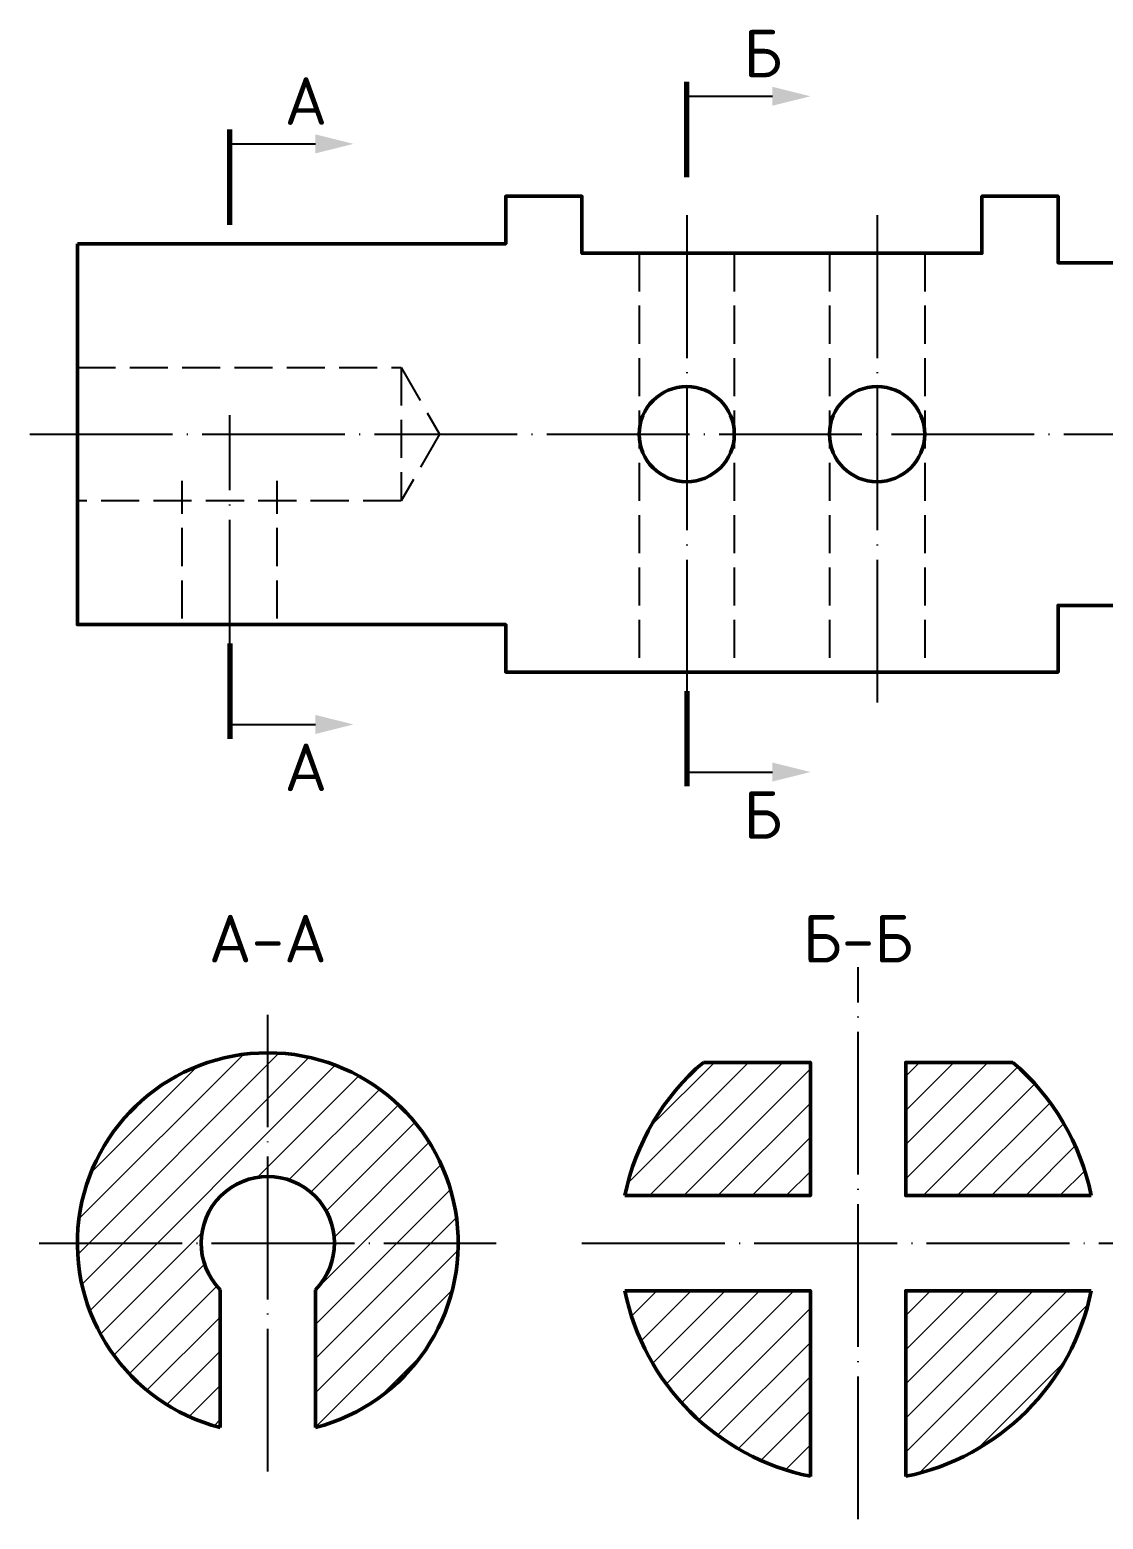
# Model space of a CAD drawing. Header units: millimetres. Extents: x -5 to 176, y -114 to 42.
# Drawn here: x -5 to 107.7, y -114 to 42.5 of the extents above; entities that cross this region are included whole.
import ezdxf
from ezdxf.enums import TextEntityAlignment as Align

# ---------------------------------------------------------------- set-up
doc = ezdxf.new("R2010")
doc.units = ezdxf.units.MM
doc.linetypes.add('CENTER_GOST', pattern=[18, 15, -1.5, 0, -1.5])
doc.linetypes.add('HIDDEN_GOST', pattern=[5.5, 4, -1.5])
for name, color, linetype, lineweight in [('Невидимая', 7, 'HIDDEN_GOST', 25), ('Обозначения', 7, 'Continuous', 25), ('Осевая', 7, 'CENTER_GOST', 25), ('Основная', 7, 'Continuous', 50), ('Тонкая', 7, 'Continuous', 25), ('Штриховка', 8, 'Continuous', 18)]:
    doc.layers.add(name, color=color, linetype=linetype, lineweight=lineweight)
doc.styles.add('GOST', font='isocpeur.ttf')

msp = doc.modelspace()

# ---------------------------------------------------------------- hatches: boundary and pattern name
at = {"layer": 'Штриховка'}
h = msp.add_hatch(dxfattribs=at)
h.set_pattern_fill('ANSI31', scale=0.8)
h.paths.add_polyline_path([(40, -85.25), (40, -85.37), (39.99, -85.49), (39.99, -85.61), (39.99, -85.74), (39.98, -85.86), (39.98, -85.98), (39.97, -86.1), (39.96, -86.23), (39.95, -86.35), (39.95, -86.47), (39.94, -86.59), (39.93, -86.72), (39.92, -86.84), (39.9, -86.96), (39.89, -87.08), (39.88, -87.2), (39.86, -87.33), (39.85, -87.45), (39.83, -87.57), (39.82, -87.69), (39.8, -87.81), (39.78, -87.93), (39.77, -88.06), (39.75, -88.18), (39.73, -88.3), (39.71, -88.42), (39.68, -88.54), (39.66, -88.66), (39.64, -88.78), (39.62, -88.9), (39.59, -89.02), (39.57, -89.14), (39.54, -89.26), (39.51, -89.38), (39.49, -89.5), (39.46, -89.62), (39.43, -89.74), (39.4, -89.86), (39.37, -89.98), (39.34, -90.1), (39.31, -90.22), (39.28, -90.33), (39.24, -90.45), (39.21, -90.57), (39.17, -90.69), (39.14, -90.81), (39.1, -90.92), (39.07, -91.04), (39.03, -91.16), (38.99, -91.27), (38.95, -91.39), (38.91, -91.51), (38.87, -91.62), (38.83, -91.74), (38.79, -91.85), (38.75, -91.97), (38.7, -92.08), (38.66, -92.2), (38.62, -92.31), (38.57, -92.43), (38.52, -92.54), (38.48, -92.65), (38.43, -92.77), (38.38, -92.88), (38.33, -92.99), (38.28, -93.1), (38.23, -93.22), (38.18, -93.33), (38.13, -93.44), (38.08, -93.55), (38.03, -93.66), (37.97, -93.77), (37.92, -93.88), (37.86, -93.99), (37.81, -94.1), (37.75, -94.21), (37.7, -94.32), (37.64, -94.43), (37.58, -94.54), (37.52, -94.64), (37.46, -94.75), (37.4, -94.86), (37.34, -94.96), (37.28, -95.07), (37.22, -95.18), (37.15, -95.28), (37.09, -95.39), (37.03, -95.49), (36.96, -95.6), (36.9, -95.7), (36.83, -95.8), (36.76, -95.91), (36.7, -96.01), (36.63, -96.11), (36.56, -96.21), (36.49, -96.31), (36.42, -96.42), (36.35, -96.52), (36.28, -96.62), (36.21, -96.72), (36.14, -96.82), (36.06, -96.91), (35.99, -97.01), (35.92, -97.11), (35.84, -97.21), (35.77, -97.3), (35.69, -97.4), (35.61, -97.5), (35.54, -97.59), (35.46, -97.69), (35.38, -97.78), (35.3, -97.88), (35.22, -97.97), (35.14, -98.06), (35.06, -98.16), (34.98, -98.25), (34.9, -98.34), (34.82, -98.43), (34.74, -98.52), (34.65, -98.61), (34.57, -98.7), (34.48, -98.79), (34.4, -98.88), (34.31, -98.97), (34.23, -99.06), (34.14, -99.14), (34.06, -99.23), (33.97, -99.31), (33.88, -99.4), (33.79, -99.48), (33.7, -99.57), (33.61, -99.65), (33.52, -99.74), (33.43, -99.82), (33.34, -99.9), (33.25, -99.98), (33.16, -100.06), (33.06, -100.14), (32.97, -100.22), (32.88, -100.3), (32.78, -100.38), (32.69, -100.46), (32.59, -100.54), (32.5, -100.61), (32.4, -100.69), (32.3, -100.77), (32.21, -100.84), (32.11, -100.92), (32.01, -100.99), (31.91, -101.06), (31.82, -101.14), (31.72, -101.21), (31.62, -101.28), (31.52, -101.35), (31.42, -101.42), (31.31, -101.49), (31.21, -101.56), (31.11, -101.63), (31.01, -101.7), (30.91, -101.76), (30.8, -101.83), (30.7, -101.9), (30.6, -101.96), (30.49, -102.03), (30.39, -102.09), (30.28, -102.15), (30.18, -102.22), (30.07, -102.28), (29.96, -102.34), (29.86, -102.4), (29.75, -102.46), (29.64, -102.52), (29.54, -102.58), (29.43, -102.64), (29.32, -102.7), (29.21, -102.75), (29.1, -102.81), (28.99, -102.86), (28.88, -102.92), (28.77, -102.97), (28.66, -103.03), (28.55, -103.08), (28.44, -103.13), (28.33, -103.18), (28.22, -103.23), (28.1, -103.28), (27.99, -103.33), (27.88, -103.38), (27.77, -103.43), (27.65, -103.48), (27.54, -103.52), (27.43, -103.57), (27.31, -103.62), (27.2, -103.66), (27.08, -103.7), (26.97, -103.75), (26.85, -103.79), (26.74, -103.83), (26.62, -103.87), (26.51, -103.91), (26.39, -103.95), (26.27, -103.99), (26.16, -104.03), (26.04, -104.07), (25.92, -104.1), (25.81, -104.14), (25.69, -104.17), (25.57, -104.21), (25.45, -104.24), (25.33, -104.28), (25.22, -104.31), (25.1, -104.34), (25, -104.36), (25, -89.9), (25.01, -89.89), (25.04, -89.86), (25.07, -89.83), (25.1, -89.8), (25.13, -89.76), (25.16, -89.73), (25.19, -89.7), (25.22, -89.67), (25.24, -89.64), (25.27, -89.6), (25.3, -89.57), (25.33, -89.54), (25.36, -89.51), (25.38, -89.47), (25.41, -89.44), (25.44, -89.41), (25.47, -89.37), (25.49, -89.34), (25.52, -89.31), (25.54, -89.27), (25.57, -89.24), (25.6, -89.2), (25.62, -89.17), (25.65, -89.14), (25.67, -89.1), (25.7, -89.07), (25.72, -89.03), (25.75, -89), (25.77, -88.96), (25.8, -88.92), (25.82, -88.89), (25.84, -88.85), (25.87, -88.82), (25.89, -88.78), (25.91, -88.74), (25.94, -88.71), (25.96, -88.67), (25.98, -88.64), (26, -88.6), (26.03, -88.56), (26.05, -88.52), (26.07, -88.49), (26.09, -88.45), (26.11, -88.41), (26.13, -88.38), (26.15, -88.34), (26.17, -88.3), (26.19, -88.26), (26.21, -88.22), (26.23, -88.19), (26.25, -88.15), (26.27, -88.11), (26.29, -88.07), (26.31, -88.03), (26.33, -87.99), (26.35, -87.95), (26.36, -87.92), (26.38, -87.88), (26.4, -87.84), (26.42, -87.8), (26.43, -87.76), (26.45, -87.72), (26.47, -87.68), (26.48, -87.64), (26.5, -87.6), (26.52, -87.56), (26.53, -87.52), (26.55, -87.48), (26.56, -87.44), (26.58, -87.4), (26.59, -87.36), (26.61, -87.32), (26.62, -87.28), (26.63, -87.24), (26.65, -87.2), (26.66, -87.15), (26.67, -87.11), (26.69, -87.07), (26.7, -87.03), (26.71, -86.99), (26.72, -86.95), (26.73, -86.91), (26.75, -86.87), (26.76, -86.83), (26.77, -86.78), (26.78, -86.74), (26.79, -86.7), (26.8, -86.66), (26.81, -86.62), (26.82, -86.58), (26.83, -86.53), (26.84, -86.49), (26.85, -86.45), (26.86, -86.41), (26.87, -86.37), (26.87, -86.32), (26.88, -86.28), (26.89, -86.24), (26.9, -86.2), (26.9, -86.15), (26.91, -86.11), (26.92, -86.07), (26.92, -86.03), (26.93, -85.98), (26.94, -85.94), (26.94, -85.9), (26.95, -85.86), (26.95, -85.81), (26.96, -85.77), (26.96, -85.73), (26.97, -85.69), (26.97, -85.64), (26.97, -85.6), (26.98, -85.56), (26.98, -85.51), (26.98, -85.47), (26.99, -85.43), (26.99, -85.39), (26.99, -85.34), (26.99, -85.3), (27, -85.26), (27, -85.21), (27, -85.17), (27, -85.13), (27, -85.09), (27, -85.04), (27, -85), (27, -84.96), (27, -84.91), (27, -84.87), (27, -84.83), (27, -84.79), (27, -84.74), (26.99, -84.7), (26.99, -84.66), (26.99, -84.61), (26.99, -84.57), (26.98, -84.53), (26.98, -84.49), (26.98, -84.44), (26.97, -84.4), (26.97, -84.36), (26.97, -84.31), (26.96, -84.27), (26.96, -84.23), (26.95, -84.19), (26.95, -84.14), (26.94, -84.1), (26.94, -84.06), (26.93, -84.02), (26.92, -83.97), (26.92, -83.93), (26.91, -83.89), (26.9, -83.85), (26.9, -83.8), (26.89, -83.76), (26.88, -83.72), (26.87, -83.68), (26.87, -83.63), (26.86, -83.59), (26.85, -83.55), (26.84, -83.51), (26.83, -83.47), (26.82, -83.42), (26.81, -83.38), (26.8, -83.34), (26.79, -83.3), (26.78, -83.26), (26.77, -83.22), (26.76, -83.17), (26.75, -83.13), (26.73, -83.09), (26.72, -83.05), (26.71, -83.01), (26.7, -82.97), (26.69, -82.93), (26.67, -82.89), (26.66, -82.85), (26.65, -82.8), (26.63, -82.76), (26.62, -82.72), (26.61, -82.68), (26.59, -82.64), (26.58, -82.6), (26.56, -82.56), (26.55, -82.52), (26.53, -82.48), (26.52, -82.44), (26.5, -82.4), (26.48, -82.36), (26.47, -82.32), (26.45, -82.28), (26.43, -82.24), (26.42, -82.2), (26.4, -82.16), (26.38, -82.12), (26.36, -82.08), (26.35, -82.05), (26.33, -82.01), (26.31, -81.97), (26.29, -81.93), (26.27, -81.89), (26.25, -81.85), (26.23, -81.81), (26.21, -81.78), (26.19, -81.74), (26.17, -81.7), (26.15, -81.66), (26.13, -81.62), (26.11, -81.59), (26.09, -81.55), (26.07, -81.51), (26.05, -81.48), (26.03, -81.44), (26, -81.4), (25.98, -81.36), (25.96, -81.33), (25.94, -81.29), (25.91, -81.26), (25.89, -81.22), (25.87, -81.18), (25.84, -81.15), (25.82, -81.11), (25.8, -81.08), (25.77, -81.04), (25.75, -81), (25.72, -80.97), (25.7, -80.93), (25.67, -80.9), (25.65, -80.86), (25.62, -80.83), (25.6, -80.8), (25.57, -80.76), (25.54, -80.73), (25.52, -80.69), (25.49, -80.66), (25.47, -80.63), (25.44, -80.59), (25.41, -80.56), (25.38, -80.53), (25.36, -80.49), (25.33, -80.46), (25.3, -80.43), (25.27, -80.4), (25.24, -80.36), (25.22, -80.33), (25.19, -80.3), (25.16, -80.27), (25.13, -80.24), (25.1, -80.2), (25.07, -80.17), (25.04, -80.14), (25.01, -80.11), (24.98, -80.08), (24.95, -80.05), (24.92, -80.02), (24.89, -79.99), (24.86, -79.96), (24.83, -79.93), (24.8, -79.9), (24.76, -79.87), (24.73, -79.84), (24.7, -79.81), (24.67, -79.78), (24.64, -79.76), (24.6, -79.73), (24.57, -79.7), (24.54, -79.67), (24.51, -79.64), (24.47, -79.62), (24.44, -79.59), (24.41, -79.56), (24.37, -79.53), (24.34, -79.51), (24.31, -79.48), (24.27, -79.46), (24.24, -79.43), (24.2, -79.4), (24.17, -79.38), (24.14, -79.35), (24.1, -79.33), (24.07, -79.3), (24.03, -79.28), (24, -79.25), (23.96, -79.23), (23.92, -79.2), (23.89, -79.18), (23.85, -79.16), (23.82, -79.13), (23.78, -79.11), (23.74, -79.09), (23.71, -79.06), (23.67, -79.04), (23.64, -79.02), (23.6, -79), (23.56, -78.97), (23.52, -78.95), (23.49, -78.93), (23.45, -78.91), (23.41, -78.89), (23.38, -78.87), (23.34, -78.85), (23.3, -78.83), (23.26, -78.81), (23.22, -78.79), (23.19, -78.77), (23.15, -78.75), (23.11, -78.73), (23.07, -78.71), (23.03, -78.69), (22.99, -78.67), (22.95, -78.65), (22.92, -78.64), (22.88, -78.62), (22.84, -78.6), (22.8, -78.58), (22.76, -78.57), (22.72, -78.55), (22.68, -78.53), (22.64, -78.52), (22.6, -78.5), (22.56, -78.48), (22.52, -78.47), (22.48, -78.45), (22.44, -78.44), (22.4, -78.42), (22.36, -78.41), (22.32, -78.39), (22.28, -78.38), (22.24, -78.37), (22.2, -78.35), (22.15, -78.34), (22.11, -78.33), (22.07, -78.31), (22.03, -78.3), (21.99, -78.29), (21.95, -78.28), (21.91, -78.27), (21.87, -78.25), (21.83, -78.24), (21.78, -78.23), (21.74, -78.22), (21.7, -78.21), (21.66, -78.2), (21.62, -78.19), (21.58, -78.18), (21.53, -78.17), (21.49, -78.16), (21.45, -78.15), (21.41, -78.14), (21.37, -78.13), (21.32, -78.13), (21.28, -78.12), (21.24, -78.11), (21.2, -78.1), (21.15, -78.1), (21.11, -78.09), (21.07, -78.08), (21.03, -78.08), (20.98, -78.07), (20.94, -78.06), (20.9, -78.06), (20.86, -78.05), (20.81, -78.05), (20.77, -78.04), (20.73, -78.04), (20.69, -78.03), (20.64, -78.03), (20.6, -78.03), (20.56, -78.02), (20.51, -78.02), (20.47, -78.02), (20.43, -78.01), (20.39, -78.01), (20.34, -78.01), (20.3, -78.01), (20.26, -78), (20.21, -78), (20.17, -78), (20.13, -78), (20.09, -78), (20.04, -78), (20, -78), (19.96, -78), (19.91, -78), (19.87, -78), (19.83, -78), (19.79, -78), (19.74, -78), (19.7, -78.01), (19.66, -78.01), (19.61, -78.01), (19.57, -78.01), (19.53, -78.02), (19.49, -78.02), (19.44, -78.02), (19.4, -78.03), (19.36, -78.03), (19.31, -78.03), (19.27, -78.04), (19.23, -78.04), (19.19, -78.05), (19.14, -78.05), (19.1, -78.06), (19.06, -78.06), (19.02, -78.07), (18.97, -78.08), (18.93, -78.08), (18.89, -78.09), (18.85, -78.1), (18.8, -78.1), (18.76, -78.11), (18.72, -78.12), (18.68, -78.13), (18.63, -78.13), (18.59, -78.14), (18.55, -78.15), (18.51, -78.16), (18.47, -78.17), (18.42, -78.18), (18.38, -78.19), (18.34, -78.2), (18.3, -78.21), (18.26, -78.22), (18.22, -78.23), (18.17, -78.24), (18.13, -78.25), (18.09, -78.27), (18.05, -78.28), (18.01, -78.29), (17.97, -78.3), (17.93, -78.31), (17.89, -78.33), (17.85, -78.34), (17.8, -78.35), (17.76, -78.37), (17.72, -78.38), (17.68, -78.39), (17.64, -78.41), (17.6, -78.42), (17.56, -78.44), (17.52, -78.45), (17.48, -78.47), (17.44, -78.48), (17.4, -78.5), (17.36, -78.52), (17.32, -78.53), (17.28, -78.55), (17.24, -78.57), (17.2, -78.58), (17.16, -78.6), (17.12, -78.62), (17.08, -78.64), (17.05, -78.65), (17.01, -78.67), (16.97, -78.69), (16.93, -78.71), (16.89, -78.73), (16.85, -78.75), (16.81, -78.77), (16.78, -78.79), (16.74, -78.81), (16.7, -78.83), (16.66, -78.85), (16.62, -78.87), (16.59, -78.89), (16.55, -78.91), (16.51, -78.93), (16.48, -78.95), (16.44, -78.97), (16.4, -79), (16.36, -79.02), (16.33, -79.04), (16.29, -79.06), (16.26, -79.09), (16.22, -79.11), (16.18, -79.13), (16.15, -79.16), (16.11, -79.18), (16.08, -79.2), (16.04, -79.23), (16, -79.25), (15.97, -79.28), (15.93, -79.3), (15.9, -79.33), (15.86, -79.35), (15.83, -79.38), (15.8, -79.4), (15.76, -79.43), (15.73, -79.46), (15.69, -79.48), (15.66, -79.51), (15.63, -79.53), (15.59, -79.56), (15.56, -79.59), (15.53, -79.62), (15.49, -79.64), (15.46, -79.67), (15.43, -79.7), (15.4, -79.73), (15.36, -79.76), (15.33, -79.78), (15.3, -79.81), (15.27, -79.84), (15.24, -79.87), (15.2, -79.9), (15.17, -79.93), (15.14, -79.96), (15.11, -79.99), (15.08, -80.02), (15.05, -80.05), (15.02, -80.08), (14.99, -80.11), (14.96, -80.14), (14.93, -80.17), (14.9, -80.2), (14.87, -80.24), (14.84, -80.27), (14.81, -80.3), (14.78, -80.33), (14.76, -80.36), (14.73, -80.4), (14.7, -80.43), (14.67, -80.46), (14.64, -80.49), (14.62, -80.53), (14.59, -80.56), (14.56, -80.59), (14.53, -80.63), (14.51, -80.66), (14.48, -80.69), (14.46, -80.73), (14.43, -80.76), (14.4, -80.8), (14.38, -80.83), (14.35, -80.86), (14.33, -80.9), (14.3, -80.93), (14.28, -80.97), (14.25, -81), (14.23, -81.04), (14.2, -81.08), (14.18, -81.11), (14.16, -81.15), (14.13, -81.18), (14.11, -81.22), (14.09, -81.26), (14.06, -81.29), (14.04, -81.33), (14.02, -81.36), (14, -81.4), (13.97, -81.44), (13.95, -81.48), (13.93, -81.51), (13.91, -81.55), (13.89, -81.59), (13.87, -81.62), (13.85, -81.66), (13.83, -81.7), (13.81, -81.74), (13.79, -81.78), (13.77, -81.81), (13.75, -81.85), (13.73, -81.89), (13.71, -81.93), (13.69, -81.97), (13.67, -82.01), (13.65, -82.05), (13.64, -82.08), (13.62, -82.12), (13.6, -82.16), (13.58, -82.2), (13.57, -82.24), (13.55, -82.28), (13.53, -82.32), (13.52, -82.36), (13.5, -82.4), (13.48, -82.44), (13.47, -82.48), (13.45, -82.52), (13.44, -82.56), (13.42, -82.6), (13.41, -82.64), (13.39, -82.68), (13.38, -82.72), (13.37, -82.76), (13.35, -82.8), (13.34, -82.85), (13.33, -82.89), (13.31, -82.93), (13.3, -82.97), (13.29, -83.01), (13.28, -83.05), (13.27, -83.09), (13.25, -83.13), (13.24, -83.17), (13.23, -83.22), (13.22, -83.26), (13.21, -83.3), (13.2, -83.34), (13.19, -83.38), (13.18, -83.42), (13.17, -83.47), (13.16, -83.51), (13.15, -83.55), (13.14, -83.59), (13.13, -83.63), (13.13, -83.68), (13.12, -83.72), (13.11, -83.76), (13.1, -83.8), (13.1, -83.85), (13.09, -83.89), (13.08, -83.93), (13.08, -83.97), (13.07, -84.02), (13.06, -84.06), (13.06, -84.1), (13.05, -84.14), (13.05, -84.19), (13.04, -84.23), (13.04, -84.27), (13.03, -84.31), (13.03, -84.36), (13.03, -84.4), (13.02, -84.44), (13.02, -84.49), (13.02, -84.53), (13.01, -84.57), (13.01, -84.61), (13.01, -84.66), (13.01, -84.7), (13, -84.74), (13, -84.79), (13, -84.83), (13, -84.87), (13, -84.91), (13, -84.96), (13, -85), (13, -85.04), (13, -85.09), (13, -85.13), (13, -85.17), (13, -85.21), (13, -85.26), (13.01, -85.3), (13.01, -85.34), (13.01, -85.39), (13.01, -85.43), (13.02, -85.47), (13.02, -85.51), (13.02, -85.56), (13.03, -85.6), (13.03, -85.64), (13.03, -85.69), (13.04, -85.73), (13.04, -85.77), (13.05, -85.81), (13.05, -85.86), (13.06, -85.9), (13.06, -85.94), (13.07, -85.98), (13.08, -86.03), (13.08, -86.07), (13.09, -86.11), (13.1, -86.15), (13.1, -86.2), (13.11, -86.24), (13.12, -86.28), (13.13, -86.32), (13.13, -86.37), (13.14, -86.41), (13.15, -86.45), (13.16, -86.49), (13.17, -86.53), (13.18, -86.58), (13.19, -86.62), (13.2, -86.66), (13.21, -86.7), (13.22, -86.74), (13.23, -86.78), (13.24, -86.83), (13.25, -86.87), (13.27, -86.91), (13.28, -86.95), (13.29, -86.99), (13.3, -87.03), (13.31, -87.07), (13.33, -87.11), (13.34, -87.15), (13.35, -87.2), (13.37, -87.24), (13.38, -87.28), (13.39, -87.32), (13.41, -87.36), (13.42, -87.4), (13.44, -87.44), (13.45, -87.48), (13.47, -87.52), (13.48, -87.56), (13.5, -87.6), (13.52, -87.64), (13.53, -87.68), (13.55, -87.72), (13.57, -87.76), (13.58, -87.8), (13.6, -87.84), (13.62, -87.88), (13.64, -87.92), (13.65, -87.95), (13.67, -87.99), (13.69, -88.03), (13.71, -88.07), (13.73, -88.11), (13.75, -88.15), (13.77, -88.19), (13.79, -88.22), (13.81, -88.26), (13.83, -88.3), (13.85, -88.34), (13.87, -88.38), (13.89, -88.41), (13.91, -88.45), (13.93, -88.49), (13.95, -88.52), (13.97, -88.56), (14, -88.6), (14.02, -88.64), (14.04, -88.67), (14.06, -88.71), (14.09, -88.74), (14.11, -88.78), (14.13, -88.82), (14.16, -88.85), (14.18, -88.89), (14.2, -88.92), (14.23, -88.96), (14.25, -89), (14.28, -89.03), (14.3, -89.07), (14.33, -89.1), (14.35, -89.14), (14.38, -89.17), (14.4, -89.2), (14.43, -89.24), (14.46, -89.27), (14.48, -89.31), (14.51, -89.34), (14.53, -89.37), (14.56, -89.41), (14.59, -89.44), (14.62, -89.47), (14.64, -89.51), (14.67, -89.54), (14.7, -89.57), (14.73, -89.6), (14.76, -89.64), (14.78, -89.67), (14.81, -89.7), (14.84, -89.73), (14.87, -89.76), (14.9, -89.8), (14.93, -89.83), (14.96, -89.86), (14.99, -89.89), (15, -89.9), (15, -104.36), (14.9, -104.34), (14.78, -104.31), (14.67, -104.28), (14.55, -104.24), (14.43, -104.21), (14.31, -104.17), (14.19, -104.14), (14.08, -104.1), (13.96, -104.07), (13.84, -104.03), (13.73, -103.99), (13.61, -103.95), (13.49, -103.91), (13.38, -103.87), (13.26, -103.83), (13.15, -103.79), (13.03, -103.75), (12.92, -103.7), (12.8, -103.66), (12.69, -103.62), (12.57, -103.57), (12.46, -103.52), (12.35, -103.48), (12.23, -103.43), (12.12, -103.38), (12.01, -103.33), (11.9, -103.28), (11.78, -103.23), (11.67, -103.18), (11.56, -103.13), (11.45, -103.08), (11.34, -103.03), (11.23, -102.97), (11.12, -102.92), (11.01, -102.86), (10.9, -102.81), (10.79, -102.75), (10.68, -102.7), (10.57, -102.64), (10.46, -102.58), (10.36, -102.52), (10.25, -102.46), (10.14, -102.4), (10.04, -102.34), (9.93, -102.28), (9.82, -102.22), (9.72, -102.15), (9.61, -102.09), (9.51, -102.03), (9.4, -101.96), (9.3, -101.9), (9.2, -101.83), (9.09, -101.76), (8.99, -101.7), (8.89, -101.63), (8.79, -101.56), (8.69, -101.49), (8.58, -101.42), (8.48, -101.35), (8.38, -101.28), (8.28, -101.21), (8.18, -101.14), (8.09, -101.06), (7.99, -100.99), (7.89, -100.92), (7.79, -100.84), (7.7, -100.77), (7.6, -100.69), (7.5, -100.61), (7.41, -100.54), (7.31, -100.46), (7.22, -100.38), (7.12, -100.3), (7.03, -100.22), (6.94, -100.14), (6.84, -100.06), (6.75, -99.98), (6.66, -99.9), (6.57, -99.82), (6.48, -99.74), (6.39, -99.65), (6.3, -99.57), (6.21, -99.48), (6.12, -99.4), (6.03, -99.31), (5.94, -99.23), (5.86, -99.14), (5.77, -99.06), (5.69, -98.97), (5.6, -98.88), (5.52, -98.79), (5.43, -98.7), (5.35, -98.61), (5.26, -98.52), (5.18, -98.43), (5.1, -98.34), (5.02, -98.25), (4.94, -98.16), (4.86, -98.06), (4.78, -97.97), (4.7, -97.88), (4.62, -97.78), (4.54, -97.69), (4.46, -97.59), (4.39, -97.5), (4.31, -97.4), (4.23, -97.3), (4.16, -97.21), (4.08, -97.11), (4.01, -97.01), (3.94, -96.91), (3.86, -96.82), (3.79, -96.72), (3.72, -96.62), (3.65, -96.52), (3.58, -96.42), (3.51, -96.31), (3.44, -96.21), (3.37, -96.11), (3.3, -96.01), (3.24, -95.91), (3.17, -95.8), (3.1, -95.7), (3.04, -95.6), (2.97, -95.49), (2.91, -95.39), (2.85, -95.28), (2.78, -95.18), (2.72, -95.07), (2.66, -94.96), (2.6, -94.86), (2.54, -94.75), (2.48, -94.64), (2.42, -94.54), (2.36, -94.43), (2.3, -94.32), (2.25, -94.21), (2.19, -94.1), (2.14, -93.99), (2.08, -93.88), (2.03, -93.77), (1.97, -93.66), (1.92, -93.55), (1.87, -93.44), (1.82, -93.33), (1.77, -93.22), (1.72, -93.1), (1.67, -92.99), (1.62, -92.88), (1.57, -92.77), (1.52, -92.65), (1.48, -92.54), (1.43, -92.43), (1.38, -92.31), (1.34, -92.2), (1.3, -92.08), (1.25, -91.97), (1.21, -91.85), (1.17, -91.74), (1.13, -91.62), (1.09, -91.51), (1.05, -91.39), (1.01, -91.27), (0.97, -91.16), (0.93, -91.04), (0.9, -90.92), (0.86, -90.81), (0.83, -90.69), (0.79, -90.57), (0.76, -90.45), (0.72, -90.33), (0.69, -90.22), (0.66, -90.1), (0.63, -89.98), (0.6, -89.86), (0.57, -89.74), (0.54, -89.62), (0.51, -89.5), (0.49, -89.38), (0.46, -89.26), (0.43, -89.14), (0.41, -89.02), (0.38, -88.9), (0.36, -88.78), (0.34, -88.66), (0.32, -88.54), (0.29, -88.42), (0.27, -88.3), (0.25, -88.18), (0.23, -88.06), (0.22, -87.93), (0.2, -87.81), (0.18, -87.69), (0.17, -87.57), (0.15, -87.45), (0.14, -87.33), (0.12, -87.2), (0.11, -87.08), (0.1, -86.96), (0.08, -86.84), (0.07, -86.72), (0.06, -86.59), (0.05, -86.47), (0.05, -86.35), (0.04, -86.23), (0.03, -86.1), (0.02, -85.98), (0.02, -85.86), (0.01, -85.74), (0.01, -85.61), (0.01, -85.49), (0, -85.37), (0, -85.25), (0, -85.12), (0, -85), (0, -84.88), (0, -84.75), (0, -84.63), (0.01, -84.51), (0.01, -84.39), (0.01, -84.26), (0.02, -84.14), (0.02, -84.02), (0.03, -83.9), (0.04, -83.77), (0.05, -83.65), (0.05, -83.53), (0.06, -83.41), (0.07, -83.28), (0.08, -83.16), (0.1, -83.04), (0.11, -82.92), (0.12, -82.8), (0.14, -82.67), (0.15, -82.55), (0.17, -82.43), (0.18, -82.31), (0.2, -82.19), (0.22, -82.07), (0.23, -81.94), (0.25, -81.82), (0.27, -81.7), (0.29, -81.58), (0.32, -81.46), (0.34, -81.34), (0.36, -81.22), (0.38, -81.1), (0.41, -80.98), (0.43, -80.86), (0.46, -80.74), (0.49, -80.62), (0.51, -80.5), (0.54, -80.38), (0.57, -80.26), (0.6, -80.14), (0.63, -80.02), (0.66, -79.9), (0.69, -79.78), (0.72, -79.67), (0.76, -79.55), (0.79, -79.43), (0.83, -79.31), (0.86, -79.19), (0.9, -79.08), (0.93, -78.96), (0.97, -78.84), (1.01, -78.73), (1.05, -78.61), (1.09, -78.49), (1.13, -78.38), (1.17, -78.26), (1.21, -78.15), (1.25, -78.03), (1.3, -77.92), (1.34, -77.8), (1.38, -77.69), (1.43, -77.57), (1.48, -77.46), (1.52, -77.35), (1.57, -77.23), (1.62, -77.12), (1.67, -77.01), (1.72, -76.9), (1.77, -76.78), (1.82, -76.67), (1.87, -76.56), (1.92, -76.45), (1.97, -76.34), (2.03, -76.23), (2.08, -76.12), (2.14, -76.01), (2.19, -75.9), (2.25, -75.79), (2.3, -75.68), (2.36, -75.57), (2.42, -75.46), (2.48, -75.36), (2.54, -75.25), (2.6, -75.14), (2.66, -75.04), (2.72, -74.93), (2.78, -74.82), (2.85, -74.72), (2.91, -74.61), (2.97, -74.51), (3.04, -74.4), (3.1, -74.3), (3.17, -74.2), (3.24, -74.09), (3.3, -73.99), (3.37, -73.89), (3.44, -73.79), (3.51, -73.69), (3.58, -73.58), (3.65, -73.48), (3.72, -73.38), (3.79, -73.28), (3.86, -73.18), (3.94, -73.09), (4.01, -72.99), (4.08, -72.89), (4.16, -72.79), (4.23, -72.7), (4.31, -72.6), (4.39, -72.5), (4.46, -72.41), (4.54, -72.31), (4.62, -72.22), (4.7, -72.12), (4.78, -72.03), (4.86, -71.94), (4.94, -71.84), (5.02, -71.75), (5.1, -71.66), (5.18, -71.57), (5.26, -71.48), (5.35, -71.39), (5.43, -71.3), (5.52, -71.21), (5.6, -71.12), (5.69, -71.03), (5.77, -70.94), (5.86, -70.86), (5.94, -70.77), (6.03, -70.69), (6.12, -70.6), (6.21, -70.52), (6.3, -70.43), (6.39, -70.35), (6.48, -70.26), (6.57, -70.18), (6.66, -70.1), (6.75, -70.02), (6.84, -69.94), (6.94, -69.86), (7.03, -69.78), (7.12, -69.7), (7.22, -69.62), (7.31, -69.54), (7.41, -69.46), (7.5, -69.39), (7.6, -69.31), (7.7, -69.23), (7.79, -69.16), (7.89, -69.08), (7.99, -69.01), (8.09, -68.94), (8.18, -68.86), (8.28, -68.79), (8.38, -68.72), (8.48, -68.65), (8.58, -68.58), (8.69, -68.51), (8.79, -68.44), (8.89, -68.37), (8.99, -68.3), (9.09, -68.24), (9.2, -68.17), (9.3, -68.1), (9.4, -68.04), (9.51, -67.97), (9.61, -67.91), (9.72, -67.85), (9.82, -67.78), (9.93, -67.72), (10.04, -67.66), (10.14, -67.6), (10.25, -67.54), (10.36, -67.48), (10.46, -67.42), (10.57, -67.36), (10.68, -67.3), (10.79, -67.25), (10.9, -67.19), (11.01, -67.14), (11.12, -67.08), (11.23, -67.03), (11.34, -66.97), (11.45, -66.92), (11.56, -66.87), (11.67, -66.82), (11.78, -66.77), (11.9, -66.72), (12.01, -66.67), (12.12, -66.62), (12.23, -66.57), (12.35, -66.52), (12.46, -66.48), (12.57, -66.43), (12.69, -66.38), (12.8, -66.34), (12.92, -66.3), (13.03, -66.25), (13.15, -66.21), (13.26, -66.17), (13.38, -66.13), (13.49, -66.09), (13.61, -66.05), (13.73, -66.01), (13.84, -65.97), (13.96, -65.93), (14.08, -65.9), (14.19, -65.86), (14.31, -65.83), (14.43, -65.79), (14.55, -65.76), (14.67, -65.72), (14.78, -65.69), (14.9, -65.66), (15.02, -65.63), (15.14, -65.6), (15.26, -65.57), (15.38, -65.54), (15.5, -65.51), (15.62, -65.49), (15.74, -65.46), (15.86, -65.43), (15.98, -65.41), (16.1, -65.38), (16.22, -65.36), (16.34, -65.34), (16.46, -65.32), (16.58, -65.29), (16.7, -65.27), (16.82, -65.25), (16.94, -65.23), (17.07, -65.22), (17.19, -65.2), (17.31, -65.18), (17.43, -65.17), (17.55, -65.15), (17.67, -65.14), (17.8, -65.12), (17.92, -65.11), (18.04, -65.1), (18.16, -65.08), (18.28, -65.07), (18.41, -65.06), (18.53, -65.05), (18.65, -65.05), (18.77, -65.04), (18.9, -65.03), (19.02, -65.02), (19.14, -65.02), (19.26, -65.01), (19.39, -65.01), (19.51, -65.01), (19.63, -65), (19.75, -65), (19.88, -65), (20, -65), (20.12, -65), (20.25, -65), (20.37, -65), (20.49, -65.01), (20.61, -65.01), (20.74, -65.01), (20.86, -65.02), (20.98, -65.02), (21.1, -65.03), (21.23, -65.04), (21.35, -65.05), (21.47, -65.05), (21.59, -65.06), (21.72, -65.07), (21.84, -65.08), (21.96, -65.1), (22.08, -65.11), (22.2, -65.12), (22.33, -65.14), (22.45, -65.15), (22.57, -65.17), (22.69, -65.18), (22.81, -65.2), (22.93, -65.22), (23.06, -65.23), (23.18, -65.25), (23.3, -65.27), (23.42, -65.29), (23.54, -65.32), (23.66, -65.34), (23.78, -65.36), (23.9, -65.38), (24.02, -65.41), (24.14, -65.43), (24.26, -65.46), (24.38, -65.49), (24.5, -65.51), (24.62, -65.54), (24.74, -65.57), (24.86, -65.6), (24.98, -65.63), (25.1, -65.66), (25.22, -65.69), (25.33, -65.72), (25.45, -65.76), (25.57, -65.79), (25.69, -65.83), (25.81, -65.86), (25.92, -65.9), (26.04, -65.93), (26.16, -65.97), (26.27, -66.01), (26.39, -66.05), (26.51, -66.09), (26.62, -66.13), (26.74, -66.17), (26.85, -66.21), (26.97, -66.25), (27.08, -66.3), (27.2, -66.34), (27.31, -66.38), (27.43, -66.43), (27.54, -66.48), (27.65, -66.52), (27.77, -66.57), (27.88, -66.62), (27.99, -66.67), (28.1, -66.72), (28.22, -66.77), (28.33, -66.82), (28.44, -66.87), (28.55, -66.92), (28.66, -66.97), (28.77, -67.03), (28.88, -67.08), (28.99, -67.14), (29.1, -67.19), (29.21, -67.25), (29.32, -67.3), (29.43, -67.36), (29.54, -67.42), (29.64, -67.48), (29.75, -67.54), (29.86, -67.6), (29.96, -67.66), (30.07, -67.72), (30.18, -67.78), (30.28, -67.85), (30.39, -67.91), (30.49, -67.97), (30.6, -68.04), (30.7, -68.1), (30.8, -68.17), (30.91, -68.24), (31.01, -68.3), (31.11, -68.37), (31.21, -68.44), (31.31, -68.51), (31.42, -68.58), (31.52, -68.65), (31.62, -68.72), (31.72, -68.79), (31.82, -68.86), (31.91, -68.94), (32.01, -69.01), (32.11, -69.08), (32.21, -69.16), (32.3, -69.23), (32.4, -69.31), (32.5, -69.39), (32.59, -69.46), (32.69, -69.54), (32.78, -69.62), (32.88, -69.7), (32.97, -69.78), (33.06, -69.86), (33.16, -69.94), (33.25, -70.02), (33.34, -70.1), (33.43, -70.18), (33.52, -70.26), (33.61, -70.35), (33.7, -70.43), (33.79, -70.52), (33.88, -70.6), (33.97, -70.69), (34.06, -70.77), (34.14, -70.86), (34.23, -70.94), (34.31, -71.03), (34.4, -71.12), (34.48, -71.21), (34.57, -71.3), (34.65, -71.39), (34.74, -71.48), (34.82, -71.57), (34.9, -71.66), (34.98, -71.75), (35.06, -71.84), (35.14, -71.94), (35.22, -72.03), (35.3, -72.12), (35.38, -72.22), (35.46, -72.31), (35.54, -72.41), (35.61, -72.5), (35.69, -72.6), (35.77, -72.7), (35.84, -72.79), (35.92, -72.89), (35.99, -72.99), (36.06, -73.09), (36.14, -73.18), (36.21, -73.28), (36.28, -73.38), (36.35, -73.48), (36.42, -73.58), (36.49, -73.69), (36.56, -73.79), (36.63, -73.89), (36.7, -73.99), (36.76, -74.09), (36.83, -74.2), (36.9, -74.3), (36.96, -74.4), (37.03, -74.51), (37.09, -74.61), (37.15, -74.72), (37.22, -74.82), (37.28, -74.93), (37.34, -75.04), (37.4, -75.14), (37.46, -75.25), (37.52, -75.36), (37.58, -75.46), (37.64, -75.57), (37.7, -75.68), (37.75, -75.79), (37.81, -75.9), (37.86, -76.01), (37.92, -76.12), (37.97, -76.23), (38.03, -76.34), (38.08, -76.45), (38.13, -76.56), (38.18, -76.67), (38.23, -76.78), (38.28, -76.9), (38.33, -77.01), (38.38, -77.12), (38.43, -77.23), (38.48, -77.35), (38.52, -77.46), (38.57, -77.57), (38.62, -77.69), (38.66, -77.8), (38.7, -77.92), (38.75, -78.03), (38.79, -78.15), (38.83, -78.26), (38.87, -78.38), (38.91, -78.49), (38.95, -78.61), (38.99, -78.73), (39.03, -78.84), (39.07, -78.96), (39.1, -79.08), (39.14, -79.19), (39.17, -79.31), (39.21, -79.43), (39.24, -79.55), (39.28, -79.67), (39.31, -79.78), (39.34, -79.9), (39.37, -80.02), (39.4, -80.14), (39.43, -80.26), (39.46, -80.38), (39.49, -80.5), (39.51, -80.62), (39.54, -80.74), (39.57, -80.86), (39.59, -80.98), (39.62, -81.1), (39.64, -81.22), (39.66, -81.34), (39.68, -81.46), (39.71, -81.58), (39.73, -81.7), (39.75, -81.82), (39.77, -81.94), (39.78, -82.07), (39.8, -82.19), (39.82, -82.31), (39.83, -82.43), (39.85, -82.55), (39.86, -82.67), (39.88, -82.8), (39.89, -82.92), (39.9, -83.04), (39.92, -83.16), (39.93, -83.28), (39.94, -83.41), (39.95, -83.53), (39.95, -83.65), (39.96, -83.77), (39.97, -83.9), (39.98, -84.02), (39.98, -84.14), (39.99, -84.26), (39.99, -84.39), (39.99, -84.51), (40, -84.63), (40, -84.75), (40, -84.88), (40, -85), (40, -85.12)])
h = msp.add_hatch(dxfattribs=at)
h.set_pattern_fill('ANSI31', scale=0.8)
h.paths.add_polyline_path([(106.46, -90.18), (106.43, -90.33), (106.39, -90.48), (106.36, -90.63), (106.32, -90.78), (106.29, -90.93), (106.25, -91.07), (106.21, -91.22), (106.17, -91.37), (106.13, -91.52), (106.09, -91.67), (106.05, -91.82), (106.01, -91.96), (105.97, -92.11), (105.92, -92.26), (105.88, -92.4), (105.83, -92.55), (105.79, -92.7), (105.74, -92.84), (105.69, -92.99), (105.64, -93.13), (105.59, -93.28), (105.54, -93.42), (105.49, -93.57), (105.43, -93.71), (105.38, -93.85), (105.32, -94), (105.27, -94.14), (105.21, -94.28), (105.16, -94.43), (105.1, -94.57), (105.04, -94.71), (104.98, -94.85), (104.92, -94.99), (104.86, -95.13), (104.79, -95.27), (104.73, -95.41), (104.66, -95.55), (104.6, -95.69), (104.53, -95.83), (104.47, -95.97), (104.4, -96.1), (104.33, -96.24), (104.26, -96.38), (104.19, -96.51), (104.12, -96.65), (104.05, -96.78), (103.98, -96.92), (103.9, -97.05), (103.83, -97.19), (103.75, -97.32), (103.68, -97.46), (103.6, -97.59), (103.52, -97.72), (103.44, -97.85), (103.36, -97.98), (103.28, -98.11), (103.2, -98.25), (103.12, -98.37), (103.04, -98.5), (102.96, -98.63), (102.87, -98.76), (102.79, -98.89), (102.7, -99.02), (102.61, -99.14), (102.53, -99.27), (102.44, -99.4), (102.35, -99.52), (102.26, -99.64), (102.17, -99.77), (102.08, -99.89), (101.99, -100.02), (101.9, -100.14), (101.8, -100.26), (101.71, -100.38), (101.61, -100.5), (101.52, -100.62), (101.42, -100.74), (101.33, -100.86), (101.23, -100.98), (101.13, -101.1), (101.03, -101.21), (100.93, -101.33), (100.83, -101.45), (100.73, -101.56), (100.63, -101.67), (100.52, -101.79), (100.42, -101.9), (100.32, -102.02), (100.21, -102.13), (100.11, -102.24), (100, -102.35), (99.89, -102.46), (99.79, -102.57), (99.68, -102.68), (99.57, -102.79), (99.46, -102.89), (99.35, -103), (99.24, -103.11), (99.13, -103.21), (99.02, -103.32), (98.9, -103.42), (98.79, -103.52), (98.67, -103.63), (98.56, -103.73), (98.45, -103.83), (98.33, -103.93), (98.21, -104.03), (98.1, -104.13), (97.98, -104.23), (97.86, -104.33), (97.74, -104.42), (97.62, -104.52), (97.5, -104.61), (97.38, -104.71), (97.26, -104.8), (97.14, -104.9), (97.02, -104.99), (96.89, -105.08), (96.77, -105.17), (96.64, -105.26), (96.52, -105.35), (96.4, -105.44), (96.27, -105.53), (96.14, -105.61), (96.02, -105.7), (95.89, -105.79), (95.76, -105.87), (95.63, -105.96), (95.5, -106.04), (95.37, -106.12), (95.25, -106.2), (95.11, -106.28), (94.98, -106.36), (94.85, -106.44), (94.72, -106.52), (94.59, -106.6), (94.46, -106.68), (94.32, -106.75), (94.19, -106.83), (94.05, -106.9), (93.92, -106.98), (93.78, -107.05), (93.65, -107.12), (93.51, -107.19), (93.38, -107.26), (93.24, -107.33), (93.1, -107.4), (92.97, -107.47), (92.83, -107.53), (92.69, -107.6), (92.55, -107.66), (92.41, -107.73), (92.27, -107.79), (92.13, -107.86), (91.99, -107.92), (91.85, -107.98), (91.71, -108.04), (91.57, -108.1), (91.43, -108.16), (91.28, -108.21), (91.14, -108.27), (91, -108.32), (90.85, -108.38), (90.71, -108.43), (90.57, -108.49), (90.42, -108.54), (90.28, -108.59), (90.13, -108.64), (89.99, -108.69), (89.84, -108.74), (89.7, -108.79), (89.55, -108.83), (89.4, -108.88), (89.26, -108.92), (89.11, -108.97), (88.96, -109.01), (88.82, -109.05), (88.67, -109.09), (88.52, -109.13), (88.37, -109.17), (88.22, -109.21), (88.07, -109.25), (87.93, -109.29), (87.78, -109.32), (87.63, -109.36), (87.48, -109.39), (87.33, -109.43), (87.18, -109.46), (87.03, -109.49), (87, -109.49), (87, -90), (106.49, -90), (106.49, -90.03)])
h.paths.add_polyline_path([(76.97, -109.49), (76.82, -109.46), (76.67, -109.43), (76.52, -109.39), (76.37, -109.36), (76.22, -109.32), (76.07, -109.29), (75.93, -109.25), (75.78, -109.21), (75.63, -109.17), (75.48, -109.13), (75.33, -109.09), (75.18, -109.05), (75.04, -109.01), (74.89, -108.97), (74.74, -108.92), (74.6, -108.88), (74.45, -108.83), (74.3, -108.79), (74.16, -108.74), (74.01, -108.69), (73.87, -108.64), (73.72, -108.59), (73.58, -108.54), (73.43, -108.49), (73.29, -108.43), (73.15, -108.38), (73, -108.32), (72.86, -108.27), (72.72, -108.21), (72.57, -108.16), (72.43, -108.1), (72.29, -108.04), (72.15, -107.98), (72.01, -107.92), (71.87, -107.86), (71.73, -107.79), (71.59, -107.73), (71.45, -107.66), (71.31, -107.6), (71.17, -107.53), (71.03, -107.47), (70.9, -107.4), (70.76, -107.33), (70.62, -107.26), (70.49, -107.19), (70.35, -107.12), (70.22, -107.05), (70.08, -106.98), (69.95, -106.9), (69.81, -106.83), (69.68, -106.75), (69.54, -106.68), (69.41, -106.6), (69.28, -106.52), (69.15, -106.44), (69.02, -106.36), (68.89, -106.28), (68.75, -106.2), (68.63, -106.12), (68.5, -106.04), (68.37, -105.96), (68.24, -105.87), (68.11, -105.79), (67.98, -105.7), (67.86, -105.61), (67.73, -105.53), (67.6, -105.44), (67.48, -105.35), (67.36, -105.26), (67.23, -105.17), (67.11, -105.08), (66.98, -104.99), (66.86, -104.9), (66.74, -104.8), (66.62, -104.71), (66.5, -104.61), (66.38, -104.52), (66.26, -104.42), (66.14, -104.33), (66.02, -104.23), (65.9, -104.13), (65.79, -104.03), (65.67, -103.93), (65.55, -103.83), (65.44, -103.73), (65.33, -103.63), (65.21, -103.52), (65.1, -103.42), (64.98, -103.32), (64.87, -103.21), (64.76, -103.11), (64.65, -103), (64.54, -102.89), (64.43, -102.79), (64.32, -102.68), (64.21, -102.57), (64.11, -102.46), (64, -102.35), (63.89, -102.24), (63.79, -102.13), (63.68, -102.02), (63.58, -101.9), (63.48, -101.79), (63.37, -101.67), (63.27, -101.56), (63.17, -101.45), (63.07, -101.33), (62.97, -101.21), (62.87, -101.1), (62.77, -100.98), (62.67, -100.86), (62.58, -100.74), (62.48, -100.62), (62.39, -100.5), (62.29, -100.38), (62.2, -100.26), (62.1, -100.14), (62.01, -100.02), (61.92, -99.89), (61.83, -99.77), (61.74, -99.64), (61.65, -99.52), (61.56, -99.4), (61.47, -99.27), (61.39, -99.14), (61.3, -99.02), (61.21, -98.89), (61.13, -98.76), (61.04, -98.63), (60.96, -98.5), (60.88, -98.37), (60.8, -98.25), (60.72, -98.11), (60.64, -97.98), (60.56, -97.85), (60.48, -97.72), (60.4, -97.59), (60.32, -97.46), (60.25, -97.32), (60.17, -97.19), (60.1, -97.05), (60.02, -96.92), (59.95, -96.78), (59.88, -96.65), (59.81, -96.51), (59.74, -96.38), (59.67, -96.24), (59.6, -96.1), (59.53, -95.97), (59.47, -95.83), (59.4, -95.69), (59.34, -95.55), (59.27, -95.41), (59.21, -95.27), (59.14, -95.13), (59.08, -94.99), (59.02, -94.85), (58.96, -94.71), (58.9, -94.57), (58.84, -94.43), (58.79, -94.28), (58.73, -94.14), (58.68, -94), (58.62, -93.85), (58.57, -93.71), (58.51, -93.57), (58.46, -93.42), (58.41, -93.28), (58.36, -93.13), (58.31, -92.99), (58.26, -92.84), (58.21, -92.7), (58.17, -92.55), (58.12, -92.4), (58.08, -92.26), (58.03, -92.11), (57.99, -91.96), (57.95, -91.82), (57.91, -91.67), (57.87, -91.52), (57.83, -91.37), (57.79, -91.22), (57.75, -91.07), (57.71, -90.93), (57.68, -90.78), (57.64, -90.63), (57.61, -90.48), (57.57, -90.33), (57.54, -90.18), (57.51, -90.03), (57.51, -90), (77, -90), (77, -109.49)])
h.paths.add_polyline_path([(57.54, -79.82), (57.57, -79.67), (57.61, -79.52), (57.64, -79.37), (57.68, -79.22), (57.71, -79.07), (57.75, -78.93), (57.79, -78.78), (57.83, -78.63), (57.87, -78.48), (57.91, -78.33), (57.95, -78.18), (57.99, -78.04), (58.03, -77.89), (58.08, -77.74), (58.12, -77.6), (58.17, -77.45), (58.21, -77.3), (58.26, -77.16), (58.31, -77.01), (58.36, -76.87), (58.41, -76.72), (58.46, -76.58), (58.51, -76.43), (58.57, -76.29), (58.62, -76.15), (58.68, -76), (58.73, -75.86), (58.79, -75.72), (58.84, -75.57), (58.9, -75.43), (58.96, -75.29), (59.02, -75.15), (59.08, -75.01), (59.14, -74.87), (59.21, -74.73), (59.27, -74.59), (59.34, -74.45), (59.4, -74.31), (59.47, -74.17), (59.53, -74.03), (59.6, -73.9), (59.67, -73.76), (59.74, -73.62), (59.81, -73.49), (59.88, -73.35), (59.95, -73.22), (60.02, -73.08), (60.1, -72.95), (60.17, -72.81), (60.25, -72.68), (60.32, -72.54), (60.4, -72.41), (60.48, -72.28), (60.56, -72.15), (60.64, -72.02), (60.72, -71.89), (60.8, -71.75), (60.88, -71.63), (60.96, -71.5), (61.04, -71.37), (61.13, -71.24), (61.21, -71.11), (61.3, -70.98), (61.39, -70.86), (61.47, -70.73), (61.56, -70.6), (61.65, -70.48), (61.74, -70.36), (61.83, -70.23), (61.92, -70.11), (62.01, -69.98), (62.1, -69.86), (62.2, -69.74), (62.29, -69.62), (62.39, -69.5), (62.48, -69.38), (62.58, -69.26), (62.67, -69.14), (62.77, -69.02), (62.87, -68.9), (62.97, -68.79), (63.07, -68.67), (63.17, -68.55), (63.27, -68.44), (63.37, -68.33), (63.48, -68.21), (63.58, -68.1), (63.68, -67.98), (63.79, -67.87), (63.89, -67.76), (64, -67.65), (64.11, -67.54), (64.21, -67.43), (64.32, -67.32), (64.43, -67.21), (64.54, -67.11), (64.65, -67), (64.76, -66.89), (64.87, -66.79), (64.98, -66.68), (65.1, -66.58), (65.21, -66.48), (65.33, -66.37), (65.44, -66.27), (65.55, -66.17), (65.67, -66.07), (65.75, -66), (77, -66), (77, -80), (57.51, -80), (57.51, -79.97)])
h.paths.add_polyline_path([(98.25, -66), (98.33, -66.07), (98.45, -66.17), (98.56, -66.27), (98.67, -66.37), (98.79, -66.48), (98.9, -66.58), (99.02, -66.68), (99.13, -66.79), (99.24, -66.89), (99.35, -67), (99.46, -67.11), (99.57, -67.21), (99.68, -67.32), (99.79, -67.43), (99.89, -67.54), (100, -67.65), (100.11, -67.76), (100.21, -67.87), (100.32, -67.98), (100.42, -68.1), (100.52, -68.21), (100.63, -68.33), (100.73, -68.44), (100.83, -68.55), (100.93, -68.67), (101.03, -68.79), (101.13, -68.9), (101.23, -69.02), (101.33, -69.14), (101.42, -69.26), (101.52, -69.38), (101.61, -69.5), (101.71, -69.62), (101.8, -69.74), (101.9, -69.86), (101.99, -69.98), (102.08, -70.11), (102.17, -70.23), (102.26, -70.36), (102.35, -70.48), (102.44, -70.6), (102.53, -70.73), (102.61, -70.86), (102.7, -70.98), (102.79, -71.11), (102.87, -71.24), (102.96, -71.37), (103.04, -71.5), (103.12, -71.63), (103.2, -71.75), (103.28, -71.89), (103.36, -72.02), (103.44, -72.15), (103.52, -72.28), (103.6, -72.41), (103.68, -72.54), (103.75, -72.68), (103.83, -72.81), (103.9, -72.95), (103.98, -73.08), (104.05, -73.22), (104.12, -73.35), (104.19, -73.49), (104.26, -73.62), (104.33, -73.76), (104.4, -73.9), (104.47, -74.03), (104.53, -74.17), (104.6, -74.31), (104.66, -74.45), (104.73, -74.59), (104.79, -74.73), (104.86, -74.87), (104.92, -75.01), (104.98, -75.15), (105.04, -75.29), (105.1, -75.43), (105.16, -75.57), (105.21, -75.72), (105.27, -75.86), (105.32, -76), (105.38, -76.15), (105.43, -76.29), (105.49, -76.43), (105.54, -76.58), (105.59, -76.72), (105.64, -76.87), (105.69, -77.01), (105.74, -77.16), (105.79, -77.3), (105.83, -77.45), (105.88, -77.6), (105.92, -77.74), (105.97, -77.89), (106.01, -78.04), (106.05, -78.18), (106.09, -78.33), (106.13, -78.48), (106.17, -78.63), (106.21, -78.78), (106.25, -78.93), (106.29, -79.07), (106.32, -79.22), (106.36, -79.37), (106.39, -79.52), (106.43, -79.67), (106.46, -79.82), (106.49, -79.97), (106.49, -80), (87, -80), (87, -66)])

# ---------------------------------------------------------------- linework, layer by layer
at = {"layer": 'Невидимая'}
for p, q in [((59, 19), (59, -24.5)), ((69, 19), (69, -24.5)), ((79, 19), (79, -24.5)), ((89, 19), (89, -24.5)), ((34, 7), (34, -7)), ((11, -19.36), (11, -4.9)), ((21, -19.36), (21, -4.9))]:
    msp.add_line(p, q, dxfattribs=at)
msp.add_lwpolyline([(0, 7), (34, 7), (38.04, 0), (34, -7), (0, -7)], dxfattribs=at)
at = {"layer": 'Осевая'}
for p, q in [((64, 23), (64, -29)), ((84, 23), (84, -29)), ((16, -24), (16, 2)), ((-5, 0), (155, 0)), ((82, -114), (82, -56)), ((20, -109), (20, -61)), ((-4, -85), (44, -85)), ((53, -85), (111, -85))]:
    msp.add_line(p, q, dxfattribs=at)
at = {"layer": 'Основная', "lineweight": 70}
for p, q in [((64, 27), (64, 37)), ((16, 22), (16, 32)), ((16, -22), (16, -32)), ((64, -27), (64, -37))]:
    msp.add_line(p, q, dxfattribs=at)
at = {"layer": 'Основная'}
for p, q in [((15, -104.36), (15, -89.9)), ((25, -104.36), (25, -89.9))]:
    msp.add_line(p, q, dxfattribs=at)
for points in [[(0, 20), (45, 20), (45, 25), (53, 25), (53, 19), (95, 19), (95, 25), (103, 25), (103, 18), (118, 18)], [(134, 18), (145, 18), (150, 13), (150, -13), (145, -18), (103, -18), (103, -25), (45, -25), (45, -20), (0, -20), (0, 20)], [(65.75, -66), (77, -66), (77, -80), (57.5, -80)], [(98.25, -66), (87, -66), (87, -80), (106.5, -80)], [(57.5, -90), (77, -90), (77, -109.5)], [(106.5, -90), (87, -90), (87, -109.5)]]:
    msp.add_lwpolyline(points, dxfattribs=at)
for centre in [(64, 0), (84, 0)]:
    msp.add_circle(centre, 5, dxfattribs=at)
for centre, radius, start, end in [((20, -85), 20, -75.5225, 255.5225), ((82, -85), 25, 130.5357, 168.4631), ((82, -85), 25, 11.5369, 49.4643), ((20, -85), 7, -44.4154, 224.4154), ((82, -85), 25, 191.5369, 258.4631), ((82, -85), 25, 281.5369, 348.4631)]:
    msp.add_arc(centre, radius, start, end, dxfattribs=at)
at = {"layer": 'Тонкая'}
for p, q in [((64, 35.5), (73, 35.5)), ((16, 30.5), (25, 30.5)), ((16, -30.5), (25, -30.5)), ((64, -35.5), (73, -35.5))]:
    msp.add_line(p, q, dxfattribs=at)
for points in [[(73, 36.5), (73, 34.5), (77, 35.5)], [(25, 31.5), (25, 29.5), (29, 30.5)], [(25, -29.5), (25, -31.5), (29, -30.5)], [(73, -34.5), (73, -36.5), (77, -35.5)]]:
    msp.add_solid(points, dxfattribs=at)

# ---------------------------------------------------------------- texts
at = {"layer": 'Обозначения', "style": 'GOST'}
for s, p in [('Б', (72, 40)), ('А', (24, 35)), ('А', (24, -35)), ('Б', (72, -40)), ('А-А', (20, -53)), ('Б-Б', (82, -53))]:
    msp.add_text(s, height=5, dxfattribs=at).set_placement(p, align=Align.MIDDLE_CENTER)

doc.saveas('drawing.dxf')
